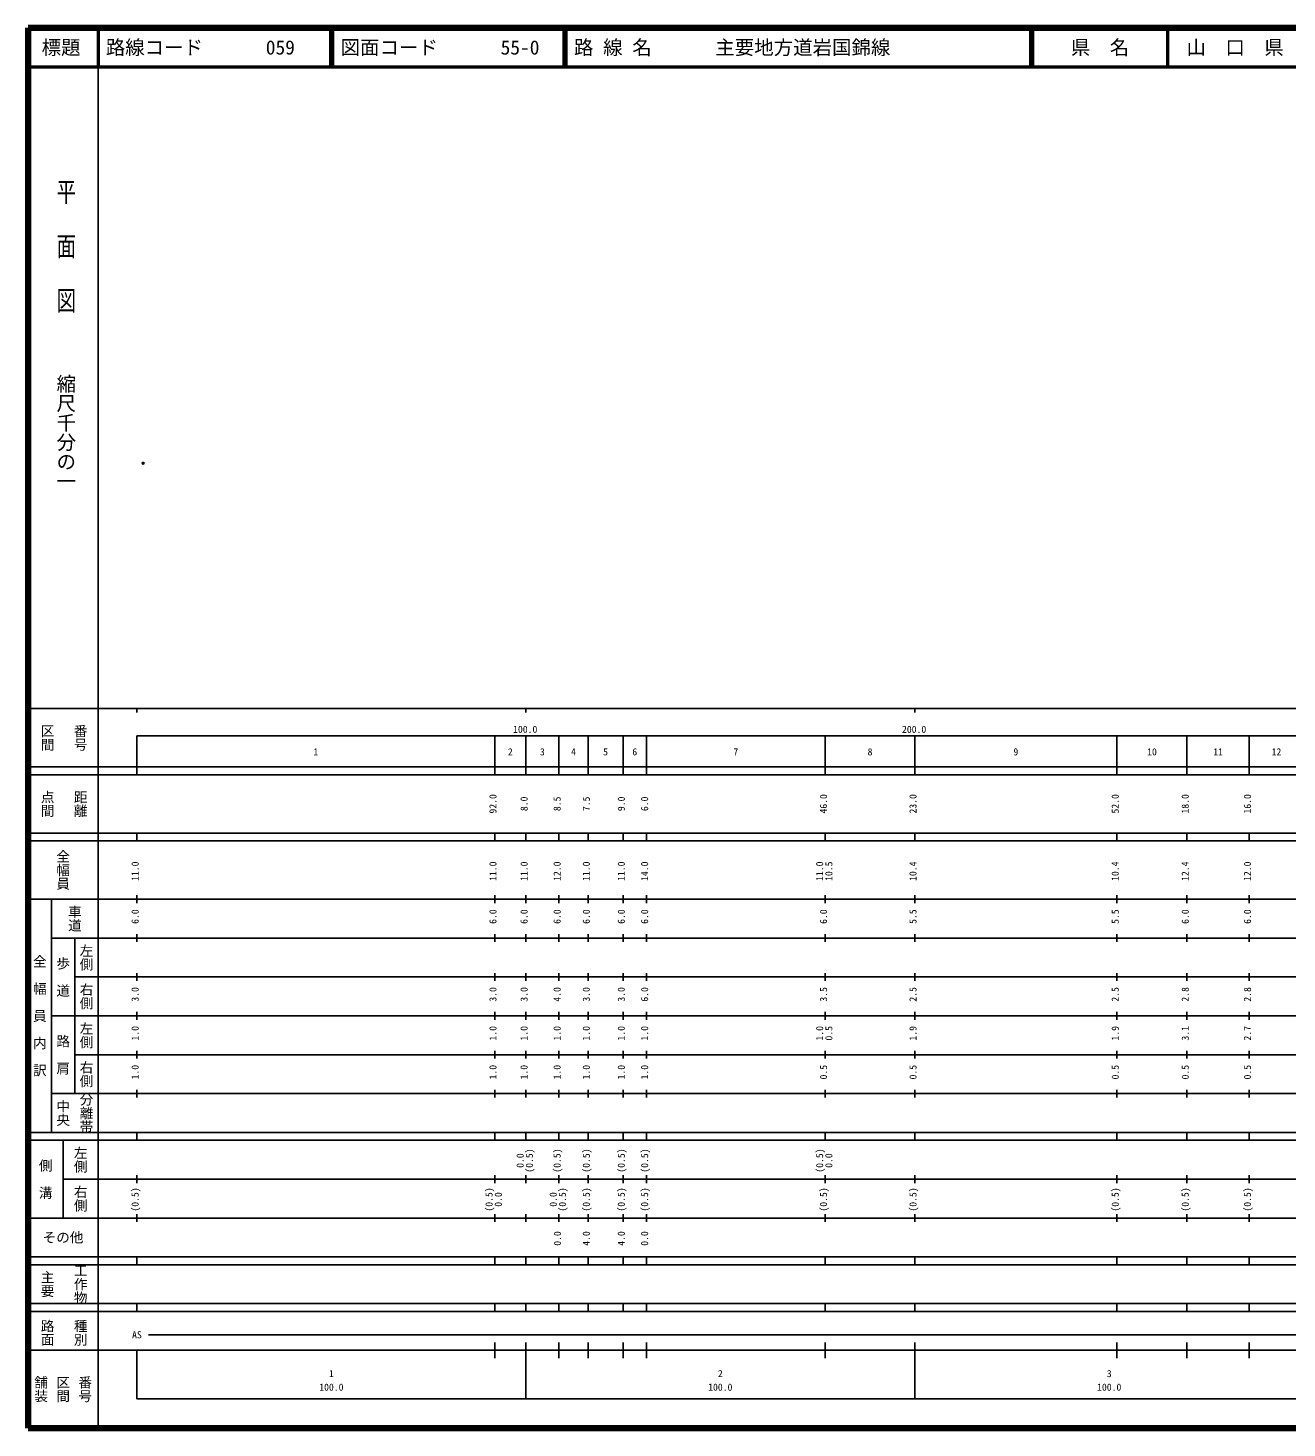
# Model space of a CAD drawing. Units: millimetres on the paper. Extents: x 40 to 680, y 20 to 380.
# Drawn here: x 40 to 363.7, y 20 to 380 of the extents above; entities that cross this region are included whole.
import ezdxf
from ezdxf.enums import TextEntityAlignment as Align

# ---------------------------------------------------------------- set-up
doc = ezdxf.new("R2010")
doc.units = ezdxf.units.MM
doc.header["$PDMODE"] = 32
doc.header["$PDSIZE"] = 0.5
doc.layers.add('M-OTRS', color=6, linetype='Continuous')
doc.layers.add('M-TTL-TXT', color=7, linetype='Continuous')
for name, color, linetype, lineweight in [('M-TTL', 2, 'Continuous', 140), ('M-TTL-BAND', 7, 'Continuous', 25), ('M-TTL-LINE', 7, 'Continuous', 50)]:
    doc.layers.add(name, color=color, linetype=linetype, lineweight=lineweight)
doc.styles.add('@ＭＳ ゴシック', font='')
doc.styles.add('ＭＳ ゴシック', font='')
doc.styles.get('@ＭＳ ゴシック').set_extended_font_data('@MS Gothic')
doc.styles.get('ＭＳ ゴシック').set_extended_font_data('MS Gothic')

msp = doc.modelspace()

# ---------------------------------------------------------------- linework, layer by layer
at = {"layer": 'M-OTRS'}
msp.add_point((69.601, 268.063), dxfattribs=at)
at = {"layer": 'M-TTL'}
for p, q in [((40, 380), (40, 20)), ((680, 380), (40, 380)), ((40, 20), (680, 20))]:
    msp.add_line(p, q, dxfattribs=at)
at = {"layer": 'M-TTL-BAND'}
for p, q in [((58, 370), (58, 20)), ((40, 205), (579, 205)), ((68, 205), (68, 204)), ((168, 205), (168, 204)), ((268, 205), (268, 204)), ((68, 198), (579, 198)), ((68, 198), (68, 188)), ((160, 188), (160, 198)), ((168, 188), (168, 198)), ((176.5, 188), (176.5, 198)), ((184, 188), (184, 198)), ((193, 188), (193, 198)), ((199, 188), (199, 198)), ((245, 188), (245, 198)), ((268, 188), (268, 198)), ((320, 188), (320, 198)), ((338, 188), (338, 198)), ((354, 188), (354, 198)), ((40, 190), (579, 190)), ((40, 188), (579, 188)), ((40, 173), (579, 173)), ((68, 171), (68, 173)), ((160, 171), (160, 173)), ((168, 171), (168, 173)), ((176.5, 171), (176.5, 173)), ((184, 171), (184, 173)), ((193, 171), (193, 173)), ((199, 171), (199, 173)), ((245, 171), (245, 173)), ((268, 171), (268, 173)), ((320, 171), (320, 173)), ((338, 171), (338, 173)), ((354, 171), (354, 173)), ((40, 171), (579, 171)), ((40, 156), (579, 156)), ((46, 96), (46, 156)), ((68, 155), (68, 157)), ((160, 155), (160, 157)), ((168, 155), (168, 157)), ((176.5, 155), (176.5, 157)), ((184, 155), (184, 157)), ((193, 155), (193, 157)), ((199, 155), (199, 157)), ((245, 155), (245, 157)), ((268, 155), (268, 157)), ((320, 155), (320, 157)), ((338, 155), (338, 157)), ((354, 155), (354, 157)), ((46, 146), (579, 146)), ((52, 146), (52, 106)), ((68, 145), (68, 147)), ((160, 145), (160, 147)), ((168, 145), (168, 147)), ((176.5, 145), (176.5, 147)), ((184, 145), (184, 147)), ((193, 145), (193, 147)), ((199, 145), (199, 147)), ((245, 145), (245, 147)), ((268, 145), (268, 147)), ((320, 145), (320, 147)), ((338, 145), (338, 147)), ((354, 145), (354, 147)), ((68, 135), (68, 137)), ((160, 135), (160, 137)), ((168, 135), (168, 137)), ((176.5, 135), (176.5, 137)), ((184, 135), (184, 137)), ((193, 135), (193, 137)), ((199, 135), (199, 137)), ((245, 135), (245, 137)), ((268, 135), (268, 137)), ((320, 135), (320, 137)), ((338, 135), (338, 137)), ((354, 135), (354, 137)), ((52, 136), (579, 136)), ((46, 126), (579, 126)), ((68, 125), (68, 127)), ((160, 125), (160, 127)), ((168, 125), (168, 127)), ((176.5, 125), (176.5, 127)), ((184, 125), (184, 127)), ((193, 125), (193, 127)), ((199, 125), (199, 127)), ((245, 125), (245, 127)), ((268, 125), (268, 127)), ((320, 125), (320, 127)), ((338, 125), (338, 127)), ((354, 125), (354, 127)), ((52, 116), (579, 116)), ((68, 115), (68, 117)), ((160, 115), (160, 117)), ((168, 115), (168, 117)), ((176.5, 115), (176.5, 117)), ((184, 115), (184, 117)), ((193, 115), (193, 117)), ((199, 115), (199, 117)), ((245, 115), (245, 117)), ((268, 115), (268, 117)), ((320, 115), (320, 117)), ((338, 115), (338, 117)), ((354, 115), (354, 117)), ((46, 106), (579, 106)), ((68, 105), (68, 107)), ((160, 105), (160, 107)), ((168, 105), (168, 107)), ((176.5, 105), (176.5, 107)), ((184, 105), (184, 107)), ((193, 105), (193, 107)), ((199, 105), (199, 107)), ((245, 105), (245, 107)), ((268, 105), (268, 107)), ((320, 105), (320, 107)), ((338, 105), (338, 107)), ((354, 105), (354, 107)), ((40, 96), (579, 96)), ((40, 94), (579, 94)), ((49, 94), (49, 74)), ((68, 94), (68, 96)), ((160, 94), (160, 96)), ((168, 94), (168, 96)), ((176.5, 94), (176.5, 96)), ((184, 94), (184, 96)), ((193, 94), (193, 96)), ((199, 94), (199, 96)), ((245, 94), (245, 96)), ((268, 94), (268, 96)), ((320, 94), (320, 96)), ((338, 94), (338, 96)), ((354, 94), (354, 96)), ((49, 84), (579, 84)), ((68, 83), (68, 85)), ((160, 83), (160, 85)), ((168, 83), (168, 85)), ((176.5, 83), (176.5, 85)), ((184, 83), (184, 85)), ((193, 83), (193, 85)), ((199, 83), (199, 85)), ((245, 83), (245, 85)), ((268, 83), (268, 85)), ((320, 83), (320, 85)), ((338, 83), (338, 85)), ((354, 83), (354, 85)), ((40, 74), (579, 74)), ((68, 73), (68, 75)), ((160, 73), (160, 75)), ((168, 73), (168, 75)), ((176.5, 73), (176.5, 75)), ((184, 73), (184, 75)), ((193, 73), (193, 75)), ((199, 73), (199, 75)), ((245, 73), (245, 75)), ((268, 73), (268, 75)), ((320, 73), (320, 75)), ((338, 73), (338, 75)), ((354, 73), (354, 75)), ((40, 64), (579, 64)), ((40, 62), (579, 62)), ((68, 62), (68, 64)), ((160, 62), (160, 64)), ((168, 62), (168, 64)), ((176.5, 62), (176.5, 64)), ((184, 62), (184, 64)), ((193, 62), (193, 64)), ((199, 62), (199, 64)), ((245, 62), (245, 64)), ((268, 62), (268, 64)), ((320, 62), (320, 64)), ((338, 62), (338, 64)), ((354, 62), (354, 64)), ((40, 52), (579, 52)), ((68, 50), (68, 52)), ((160, 50), (160, 52)), ((168, 50), (168, 52)), ((176.5, 50), (176.5, 52)), ((184, 50), (184, 52)), ((193, 50), (193, 52)), ((199, 50), (199, 52)), ((245, 50), (245, 52)), ((268, 50), (268, 52)), ((320, 50), (320, 52)), ((338, 50), (338, 52)), ((354, 50), (354, 52)), ((40, 50), (579, 50)), ((71, 44), (565, 44)), ((40, 40), (579, 40)), ((68, 40), (68, 27.5)), ((160, 38), (160, 42)), ((168, 27.5), (168, 42)), ((176.5, 38), (176.5, 42)), ((184, 38), (184, 42)), ((193, 38), (193, 42)), ((199, 38), (199, 42)), ((245, 38), (245, 42)), ((268, 27.5), (268, 42)), ((320, 38), (320, 42)), ((338, 38), (338, 42)), ((354, 38), (354, 42)), ((68, 27.5), (579, 27.5))]:
    msp.add_line(p, q, dxfattribs=at)
at = {"layer": 'M-TTL-LINE'}
for p, q in [((58, 380), (58, 370)), ((117.75, 380), (117.75, 370)), ((118.25, 380), (118.25, 370)), ((177.75, 380), (177.75, 370)), ((178.25, 380), (178.25, 370)), ((297.75, 380), (297.75, 370)), ((298.25, 380), (298.25, 370)), ((333, 380), (333, 370)), ((40, 370), (680, 370))]:
    msp.add_line(p, q, dxfattribs=at)

# ---------------------------------------------------------------- texts
at = {"layer": 'M-TTL-BAND', "style": '@ＭＳ ゴシック', "width": 1.4}
msp.add_text('平  面  図', height=3.666, rotation=270, dxfattribs=at).set_placement((49.777, 306.475), align=Align.MIDDLE_RIGHT)
at = {"layer": 'M-TTL-BAND', "style": '@ＭＳ ゴシック'}
msp.add_text('縮尺千分の一', height=3.666, rotation=270, dxfattribs=at).set_placement((49.777, 261.03), align=Align.MIDDLE_RIGHT)
for s, p in [('区間', (45, 197.5)), ('番号', (53.5, 197.5)), ('点間', (45, 180.5)), ('距離', (53.5, 180.5)), ('全幅員', (49, 163.5)), ('車道', (52, 151)), ('左側', (55, 141)), ('全\u3000幅\u3000員\u3000内\u3000訳', (43, 126)), ('歩\u3000道', (49, 136)), ('右側', (55, 131)), ('左側', (55, 121)), ('路\u3000肩', (49, 116)), ('右側', (55, 111)), ('分離帯', (55, 101)), ('中央', (49, 101)), ('左側', (53.5, 89)), ('側\u3000溝', (44.5, 84)), ('右側', (53.5, 79)), ('工作物', (53.5, 57)), ('主要', (45, 57)), ('路面', (45, 44.5)), ('種別', (53.5, 44.5)), ('舗装', (43.333, 30)), ('区間', (49, 30)), ('番号', (54.667, 30))]:
    msp.add_text(s, height=2.566, rotation=270, dxfattribs=at).set_placement(p, align=Align.MIDDLE_CENTER)
at = {"layer": 'M-TTL-BAND', "style": 'ＭＳ ゴシック'}
for s, p in [('100.0', (167.844, 198.195)), ('200.0', (267.844, 198.195)), ('1', (114, 192.405)), ('2', (164, 192.405)), ('3', (172.25, 192.405)), ('4', (180.25, 192.405)), ('5', (188.5, 192.405)), ('6', (196, 192.405)), ('7', (222, 192.405)), ('8', (256.5, 192.405)), ('9', (294, 192.405)), ('10', (329, 192.405)), ('11', (346, 192.405)), ('12', (361, 192.405)), ('AS', (68, 42.5)), ('1', (118, 32.523)), ('2', (218, 32.523)), ('3', (318, 32.523)), ('100.0', (118, 29.033)), ('100.0', (218, 29.033)), ('100.0', (318, 29.033))]:
    msp.add_text(s, height=1.833, dxfattribs=at).set_placement(p, align=Align.BOTTOM_CENTER)
for s, p in [('92.0', (161, 180.5)), ('8.0', (169, 180.5)), ('8.5', (177.5, 180.5)), ('7.5', (185, 180.5)), ('9.0', (194, 180.5)), ('6.0', (200, 180.5)), ('46.0', (246, 180.5)), ('23.0', (269, 180.5)), ('52.0', (321, 180.5)), ('18.0', (339, 180.5)), ('16.0', (355, 180.5)), ('11.0', (69, 163.174)), ('11.0', (161, 163.174)), ('11.0', (169, 163.174)), ('12.0', (177.5, 163.174)), ('11.0', (185, 163.174)), ('11.0', (194, 163.174)), ('14.0', (200, 163.174)), ('11.0', (245, 163.174)), ('10.5', (247.37, 163.174)), ('10.4', (269, 163.174)), ('10.4', (321, 163.174)), ('12.4', (339, 163.174)), ('12.0', (355, 163.174)), ('6.0', (69, 151.5)), ('6.0', (161, 151.5)), ('6.0', (169, 151.5)), ('6.0', (177.5, 151.5)), ('6.0', (185, 151.5)), ('6.0', (194, 151.5)), ('6.0', (200, 151.5)), ('6.0', (246, 151.5)), ('5.5', (269, 151.5)), ('5.5', (321, 151.5)), ('6.0', (339, 151.5)), ('6.0', (355, 151.5)), ('3.0', (69, 131.5)), ('3.0', (161, 131.5)), ('3.0', (169, 131.5)), ('4.0', (177.5, 131.5)), ('3.0', (185, 131.5)), ('3.0', (194, 131.5)), ('6.0', (200, 131.5)), ('3.5', (246, 131.5)), ('2.5', (269, 131.5)), ('2.5', (321, 131.5)), ('2.8', (339, 131.5)), ('2.8', (355, 131.5)), ('1.0', (69, 121.5)), ('1.0', (161, 121.5)), ('1.0', (169, 121.5)), ('1.0', (177.5, 121.5)), ('1.0', (185, 121.5)), ('1.0', (194, 121.5)), ('1.0', (200, 121.5)), ('1.0', (245, 121.5)), ('0.5', (247.37, 121.5)), ('1.9', (269, 121.5)), ('1.9', (321, 121.5)), ('3.1', (339, 121.5)), ('2.7', (355, 121.5)), ('1.0', (69, 111.5)), ('1.0', (161, 111.5)), ('1.0', (169, 111.5)), ('1.0', (177.5, 111.5)), ('1.0', (185, 111.5)), ('1.0', (194, 111.5)), ('1.0', (200, 111.5)), ('0.5', (246, 111.5)), ('0.5', (269, 111.5)), ('0.5', (321, 111.5)), ('0.5', (339, 111.5)), ('0.5', (355, 111.5)), ('0.0', (168, 88.764)), ('(0.5)', (170.37, 88.764)), ('(0.5)', (177.5, 88.764)), ('(0.5)', (185, 88.764)), ('(0.5)', (194, 88.764)), ('(0.5)', (200, 88.764)), ('(0.5)', (245, 88.764)), ('0.0', (247.37, 88.764)), ('(0.5)', (69, 78.764)), ('(0.5)', (160, 78.764)), ('0.0', (162.37, 78.764)), ('0.0', (176.5, 78.764)), ('(0.5)', (178.87, 78.764)), ('(0.5)', (185, 78.764)), ('(0.5)', (194, 78.764)), ('(0.5)', (200, 78.764)), ('(0.5)', (246, 78.764)), ('(0.5)', (269, 78.764)), ('(0.5)', (321, 78.764)), ('(0.5)', (339, 78.764)), ('(0.5)', (355, 78.764)), ('0.0', (177.584, 68.731)), ('4.0', (185, 68.731)), ('4.0', (194, 68.731)), ('0.0', (200, 68.731))]:
    msp.add_text(s, height=1.833, rotation=90, dxfattribs=at).set_placement(p, align=Align.BOTTOM_CENTER)
msp.add_text('その他', height=2.566, dxfattribs=at).set_placement((49, 69), align=Align.MIDDLE_CENTER)
at = {"layer": 'M-TTL-TXT', "style": 'ＭＳ ゴシック'}
for s, p in [('標題', (48.5, 375)), ('県\u3000名', (315.625, 375)), ('山\u3000口\u3000県', (350.375, 375))]:
    msp.add_text(s, height=3.666, dxfattribs=at).set_placement(p, align=Align.MIDDLE_CENTER)
for s, p in [('路線コード', (60, 375)), ('059', (101.142, 375)), ('図面コード', (120.38, 375)), ('55-0', (161.521, 375)), ('路 線 名', (180.38, 375)), ('主要地方道岩国錦線', (216.734, 375))]:
    msp.add_text(s, height=3.666, dxfattribs=at).set_placement(p, align=Align.MIDDLE_LEFT)

doc.saveas('drawing.dxf')
